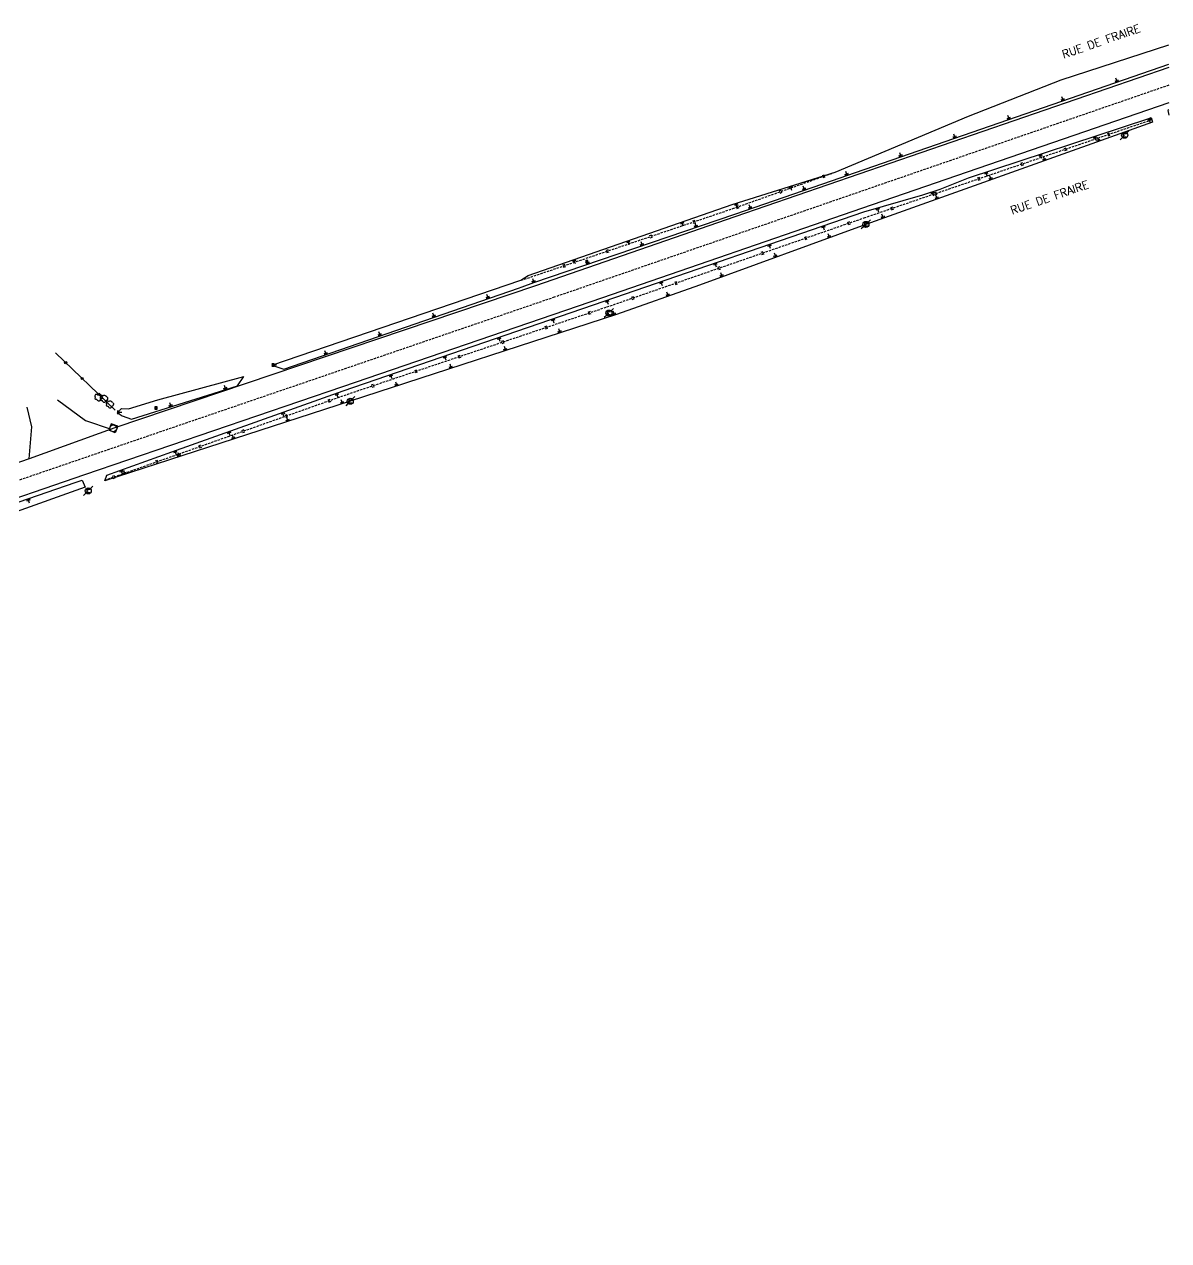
# Model space of a CAD drawing. Header units: millimetres. Extents: x 175000 to 176000, y 112000 to 112732.
# Drawn here: x 175749.9 to 176000, y 112000 to 112265.9 of the extents above; entities that cross this region are included whole.
import ezdxf
from ezdxf.enums import TextEntityAlignment as Align

# ---------------------------------------------------------------- set-up
doc = ezdxf.new("R2010")
doc.units = ezdxf.units.MM
doc.linetypes.add('DASHED', pattern=[0.75, 0.5, -0.25])
doc.layers.get('0').update_dxf_attribs({"linetype": 'CONTINUOUS'})
for name, color, linetype in [('W0001', 6, 'DASHED'), ('W0008', 7, 'CONTINUOUS'), ('W0211', 2, 'CONTINUOUS'), ('W0220', 5, 'DASHED'), ('W0300', 7, 'CONTINUOUS'), ('W0322', 7, 'CONTINUOUS'), ('W0330', 7, 'CONTINUOUS'), ('W0420', 7, 'CONTINUOUS'), ('W0471', 7, 'CONTINUOUS'), ('W0989', 7, 'CONTINUOUS')]:
    doc.layers.add(name, color=color, linetype=linetype)
doc.styles.get("Standard").update_dxf_attribs({"font": 'romans.shx', "width": 0.85})

# ---------------------------------------------------------------- blocks, each defined once
blk = doc.blocks.new('T471')
for p, q in [((-0.333334, 0.333334), (-0.333334, -0.333334)), ((-0.333334, 0.333334), (0.333334, 0.333334)), ((-0.333334, 0), (0, 0)), ((0.500001, 0.500001), (1.000002, 1.000002)), ((-0.500001, -0.500001), (-1.000002, -1.000002)), ((-0.333334, -0.333334), (0.333334, -0.333334))]:
    blk.add_line(p, q)
blk.add_ellipse((0, 0), major_axis=(0.471405, 0.471405), ratio=1, start_param=5.4977871438, end_param=11.780972451)
blk = doc.blocks.new('T420')
for p, q in [((0.75, 0.75), (-0.75, 0.75)), ((-0.75, 0.75), (-0.75, -0.75)), ((0.75, 0.75), (0.75, -0.75)), ((0.75, -0.75), (-0.75, -0.75))]:
    blk.add_line(p, q)
blk.add_ellipse((0, 0), major_axis=(-0.53, 0.53), ratio=1, start_param=3.926991, end_param=10.210176)
blk = doc.blocks.new('T300')
for p, q in [((-0.8, 0.51), (-0.86, 0.34)), ((-0.86, 0.34), (-0.86, 0.17)), ((-0.86, 0.17), (-0.74, 0.06)), ((-0.69, 0.63), (-0.8, 0.51)), ((-0.8, -0.06), (-0.74, 0.06)), ((-0.74, 0.06), (-0.69, 0.11)), ((-0.57, 0.69), (-0.69, 0.63)), ((-0.46, 0.69), (-0.57, 0.69)), ((-0.29, 0.63), (-0.46, 0.69)), ((-0.29, 0.63), (-0.17, 0.74)), ((-0.23, 0.57), (-0.29, 0.63)), ((-0.17, 0.74), (-0.06, 0.8)), ((-0.06, 0.8), (0.06, 0.8)), ((0.06, 0.8), (0.23, 0.74)), ((0.23, 0.74), (0.34, 0.63)), ((0.34, 0.63), (0.4, 0.51)), ((0.46, 0.46), (0.34, 0.46)), ((0.4, 0.51), (0.4, 0.46)), ((0.57, 0.4), (0.46, 0.46)), ((0.57, 0.4), (0.69, 0.29)), ((0.69, 0.29), (0.74, 0.17)), ((0.74, 0.06), (0.69, -0.17)), ((0.74, 0.17), (0.74, 0.06)), ((-0.8, -0.17), (-0.8, -0.06)), ((-0.8, -0.23), (-0.8, -0.17)), ((-0.74, -0.34), (-0.8, -0.23)), ((-0.69, -0.4), (-0.74, -0.34)), ((-0.51, -0.46), (-0.69, -0.4)), ((-0.4, -0.46), (-0.51, -0.46)), ((-0.4, -0.46), (-0.34, -0.46)), ((-0.34, -0.46), (-0.34, -0.4)), ((-0.34, -0.51), (-0.34, -0.46)), ((-0.29, -0.63), (-0.34, -0.51)), ((-0.17, -0.74), (-0.29, -0.63)), ((-0.06, -0.8), (-0.17, -0.74)), ((0.06, -0.8), (-0.06, -0.8)), ((0.17, -0.74), (0.06, -0.8)), ((0.23, -0.69), (0.17, -0.74)), ((0.29, -0.46), (0.23, -0.46)), ((0.29, -0.63), (0.23, -0.69)), ((0.46, -0.4), (0.29, -0.46)), ((0.34, -0.51), (0.29, -0.63)), ((0.34, -0.51), (0.34, -0.46)), ((0.57, -0.34), (0.46, -0.4)), ((0.63, -0.29), (0.57, -0.34)), ((0.69, -0.17), (0.63, -0.29))]:
    blk.add_line(p, q)
blk = doc.blocks.new('t330o')
at = {"color": 0, "linetype": 'Continuous'}
for p, q in [((0.25, -0.25), (-0.25, 0.25)), ((-0.25, -0.25), (0.25, 0.25)), ((-0.25, 0.25), (-0.25, -0.25)), ((0.25, 0.25), (-0.25, 0.25)), ((0.25, -0.25), (0.25, 0.25)), ((-0.25, -0.25), (0.25, -0.25)), ((-0.25, -0.25), (-0.25, -0.25))]:
    blk.add_line(p, q, dxfattribs=at)
blk = doc.blocks.new('t211o')
at = {"color": 0, "linetype": 'Continuous'}
for p, q in [((-0.29, 0.5), (-0.29, 0)), ((0, 1), (0, 0)), ((0.29, 0.5), (0.29, 0))]:
    blk.add_line(p, q, dxfattribs=at)
blk = doc.blocks.new('t322o')
at = {"color": 0, "linetype": 'Continuous'}
for radius in [0.25, 0.15]:
    blk.add_circle((0, 0), radius, dxfattribs=at)
blk = doc.blocks.new('t220o')
at = {"color": 0, "linetype": 'Continuous'}
for p, q in [((-0.25, 0.25), (0.25, 0.25)), ((-0.25, -0.25), (0.25, -0.25))]:
    blk.add_line(p, q, dxfattribs=at)

msp = doc.modelspace()

# ---------------------------------------------------------------- linework, layer by layer
at = {"layer": 'W0001'}
msp.add_lwpolyline([(176000, 112252.58), (175865.7, 112206.24), (175722.63, 112157.33), (175510.93, 112084.5), (175332.84, 112023.71), (175264.07, 112000)], dxfattribs=at)
at = {"layer": 'W0008'}
msp.add_lwpolyline([(176000, 112256.46), (175905.2, 112223.82), (175861.58, 112208.74), (175769.62, 112177.69), (175750.93, 112170.94), (175698.01, 112152.53), (175654.15, 112137.64), (175596.16, 112117.89), (175542.21, 112099.34), (175507.76, 112087.44), (175474.94, 112076.13), (175430.72, 112060.83), (175388.9, 112046.51), (175379.3, 112043.23, -0.133286), (175377.42, 112043.11, -0.077228), (175374.41, 112044.23, -0.051783), (175372.4, 112045.64, -0.090341), (175371.52, 112046.75, -0.025373), (175370.51, 112048.87, -0.032544), (175369.92, 112050.61), (175361.35, 112082.49)], format="xyb", dxfattribs=at)
msp.add_lwpolyline([(176000, 112248.72), (175932.86, 112225.65), (175876.23, 112206.1), (175819.42, 112186.68), (175762.98, 112167.43), (175713.84, 112150.55), (175673.05, 112136.45), (175607.56, 112114.11), (175562.59, 112098.59), (175522.06, 112084.66), (175497.49, 112076.38), (175406.26, 112045.09), (175366.24, 112031.5), (175317.29, 112014.58)], dxfattribs=at)
at = {"layer": 'W0008', "flags": 128}
for points in [[(175757.08, 112183.81), (175763.24, 112179.28), (175768.85, 112177.43)], [(175750.93, 112170.94), (175751.48, 112177.9), (175750.47, 112182.24)]]:
    msp.add_lwpolyline(points, dxfattribs=at)
at = {"layer": 'W0211', "flags": 128}
for points in [[(175927.13, 112233.6), (175956.22, 112245.8), (175976.5, 112253.74), (176000, 112261.44)], [(175858.39, 112209.98), (175860.01, 112211.02), (175904.59, 112226.54), (175927.13, 112233.6)], [(175804, 112191.39), (175858.39, 112209.98)], [(175770.17, 112181.08), (175771.24, 112180.34), (175773.32, 112179.59), (175796.47, 112186.89), (175797.85, 112188.94)], [(175770.17, 112181.08), (175771.11, 112181.91), (175772.6, 112181.82), (175779.03, 112183.84), (175797.85, 112188.94)], [(175763.13, 112164.74), (175714.77, 112147.48), (175673.99, 112133.03), (175608.63, 112110.46), (175564.1, 112094.84), (175529.57, 112083.63), (175523.21, 112082.21)]]:
    msp.add_lwpolyline(points, dxfattribs=at)
at = {"layer": 'W0211'}
for points in [[(175804, 112191.39), (175806.58, 112190.5), (175857.86, 112208.26), (175858.69, 112208.55), (175861.26, 112209.43), (175905.15, 112224.4), (175926.5, 112231.77), (175929.65, 112232.86), (176000, 112257.18)], [(176000, 112247.18), (175999.85, 112247.1), (176000, 112246.08)], [(175526.02, 112085.2), (175563.33, 112098.03), (175607.78, 112113.18), (175673.3, 112135.84), (175714.04, 112149.59), (175760.98, 112165.72)], [(175760.98, 112165.72), (175762.53, 112166.25), (175763.13, 112164.74)]]:
    msp.add_lwpolyline(points, dxfattribs=at)
msp.add_lwpolyline([(175995.69, 112245.35), (175996.16, 112245.51), (175996.48, 112244.48), (175933.82, 112222.17), (175897.42, 112208.91), (175879.28, 112202.48), (175821.11, 112183.51), (175767.49, 112166.1), (175767.88, 112167.36), (175782.07, 112172.45), (175819.58, 112185.79), (175876.62, 112205.42), (175933.35, 112224.93), (175946.28, 112228.62), (175950.08, 112229.87), (175956.23, 112232.35)], close=True, dxfattribs=at)
at = {"layer": 'W0220'}
for points in [[(175999.93, 112246.57), (176000, 112246.6)], [(175996.31, 112245.01), (175933.6, 112223.61), (175876.99, 112204), (175820.14, 112184.87), (175767.53, 112166.23)], [(175858.44, 112209.94), (175904.7, 112225.61), (175927.15, 112233.61)]]:
    msp.add_lwpolyline(points, dxfattribs=at)
at = {"layer": 'W0322'}
msp.add_lwpolyline([(175769.73, 112181.56), (175756.68, 112194.07)], dxfattribs=at)

# ---------------------------------------------------------------- block references
at = {"layer": 'W0211'}
for p, rotation in [((175988.73, 112253.28), 19.06615634932557), ((175976.91, 112249.2), 19.06615634904043), ((175965.1, 112245.11), 19.0661563490657), ((175995.69, 112245.35), 198.2450903125354), ((175953.28, 112241.03), 19.06615634896309), ((175983.81, 112241.44), 198.2450903137202), ((175984.7, 112240.29), 19.60601298685721), ((175941.47, 112236.95), 19.0661563489811), ((175971.94, 112237.53), 198.2450903131663), ((175972.93, 112236.1), 19.6060129882191), ((175929.65, 112232.86), 19.06615634918035), ((175960.07, 112233.61), 198.2450903124867), ((175917.35, 112230.54), 197.3930572545429), ((175920.39, 112229.66), 19.06615634962711), ((175961.15, 112231.9), 19.60601298765267), ((175948.34, 112229.3), 198.1651379093309), ((175949.38, 112227.71), 19.60601298853416), ((175905.42, 112226.8), 197.3930572573962), ((175908.57, 112225.58), 19.066156349297), ((175936.35, 112225.79), 195.9585397139634), ((175893.61, 112222.72), 199.2022743946223), ((175896.75, 112221.53), 18.83172893113955), ((175937.6, 112223.51), 19.60601298806595), ((175924.48, 112221.88), 198.9811140675682), ((175925.85, 112219.26), 20.00483901184936), ((175881.8, 112218.61), 199.2022743934513), ((175884.92, 112217.49), 18.83172893020403), ((175912.66, 112217.81), 198.9811140670573), ((175870, 112214.5), 199.2022743944512), ((175873.09, 112213.46), 18.83172893046243), ((175914.1, 112214.99), 20.00483901222695), ((175900.84, 112213.75), 198.9811140669516), ((175861.26, 112209.43), 18.83172893071123), ((175889.02, 112209.68), 198.9811140675715), ((175902.36, 112210.71), 20.00483901172864), ((175851.24, 112205.97), 19.10767307702745), ((175890.59, 112206.49), 19.52738746191323), ((175877.2, 112205.61), 198.9811140672746), ((175839.43, 112201.88), 19.10767307714551), ((175865.38, 112201.55), 198.9908163871643), ((175878.8, 112202.32), 18.06393574242667), ((175827.62, 112197.79), 19.10767307660752), ((175866.92, 112198.45), 18.06393574197953), ((175853.56, 112197.48), 198.9908163864133), ((175815.81, 112193.69), 19.10767307689772), ((175841.74, 112193.41), 198.9908163868589), ((175855.04, 112194.57), 18.0639357420868), ((175804, 112191.39), 270), ((175843.15, 112190.7), 18.06393574206527), ((175829.92, 112189.34), 198.9908163871313), ((175831.27, 112186.82), 18.06393574204079), ((175793.82, 112186.06), 17.51336500307128), ((175818.11, 112185.26), 199.5654585721142), ((175781.9, 112182.29), 17.51336500325234), ((175819.38, 112182.95), 17.9859512500588), ((175770.17, 112181.08), 270), ((175806.33, 112181.07), 199.5654585728509), ((175807.49, 112179.09), 17.98595124987725), ((175794.55, 112176.89), 199.5654585717986), ((175795.61, 112175.23), 17.98595124956154), ((175782.77, 112172.7), 199.5654585722744), ((175783.72, 112171.37), 17.98595124887589), ((175771, 112168.48), 199.7306135870892), ((175771.83, 112167.51), 17.98595124845119), ((175750.69, 112162.18), 198.958576055212)]:
    msp.add_blockref('t211o', p, dxfattribs=dict(at, rotation=rotation))
at = {"layer": 'W0220'}
for p, rotation in [((175986.85, 112241.78), 198.8460949591878), ((175977.39, 112238.55), 198.8460949591878), ((175967.92, 112235.32), 198.8460949591878), ((175924.62, 112232.71), 19.63016418837171), ((175958.46, 112232.09), 198.8460949591878), ((175915.21, 112229.35), 19.63016418837171), ((175948.99, 112228.86), 198.8460949591878), ((175905.79, 112225.99), 19.63016418837171), ((175939.53, 112225.63), 198.8460949591878), ((175896.32, 112222.77), 18.71361337632822), ((175930.07, 112222.38), 199.1057204650151), ((175886.85, 112219.56), 18.71361337632822), ((175920.62, 112219.11), 199.1057204650151), ((175877.38, 112216.35), 18.71361337632822), ((175911.17, 112215.84), 199.1057204650151), ((175867.91, 112213.14), 18.71361337632822), ((175901.72, 112212.56), 199.1057204650151), ((175892.28, 112209.29), 199.1057204650151), ((175882.83, 112206.02), 199.1057204650151), ((175873.37, 112202.78), 198.5970164471405), ((175863.89, 112199.59), 198.5970164471405), ((175854.41, 112196.4), 198.5970164471405), ((175844.93, 112193.21), 198.5970164471405), ((175835.45, 112190.02), 198.5970164471405), ((175825.98, 112186.83), 198.5970164471405), ((175816.52, 112183.58), 199.5026510551017), ((175807.09, 112180.25), 199.5026510551017), ((175797.67, 112176.91), 199.5026510551017), ((175788.24, 112173.57), 199.5026510551017), ((175778.81, 112170.23), 199.5026510551017), ((175769.39, 112166.89), 199.5026510551017)]:
    msp.add_blockref('t220o', p, dxfattribs=dict(at, rotation=rotation))
at = {"layer": 'W0300'}
for p in [(175766.14, 112184.32), (175767.32, 112184.05), (175768.61, 112182.81)]:
    msp.add_blockref('T300', p, dxfattribs=at)
at = {"layer": 'W0322', "rotation": 136.1918183050806}
for p in [(175758.9, 112191.94), (175762.51, 112188.48), (175766.12, 112185.02)]:
    msp.add_blockref('t322o', p, dxfattribs=at)
at = {"layer": 'W0330'}
for p in [(175872.82, 112214.05), (175778.67, 112182.01)]:
    msp.add_blockref('t330o', p, dxfattribs=at)
at = {"layer": 'W0420', "rotation": 339.1160305290085}
msp.add_blockref('T420', (175769.3, 112177.6), dxfattribs=at)
at = {"layer": 'W0471'}
for p in [(175990.38, 112241.67), (175933.82, 112222.17), (175877.63, 112202.78), (175821.11, 112183.51), (175763.83, 112163.92)]:
    msp.add_blockref('T471', p, dxfattribs=at)

# ---------------------------------------------------------------- texts
at = {"layer": 'W0989'}
for p in [(175985.23, 112262.2), (175973.96, 112228.07)]:
    msp.add_text('RUE DE FRAIRE', height=1.75, rotation=19.08, dxfattribs=at).set_placement(p, align=Align.MIDDLE)

doc.saveas('drawing.dxf')
